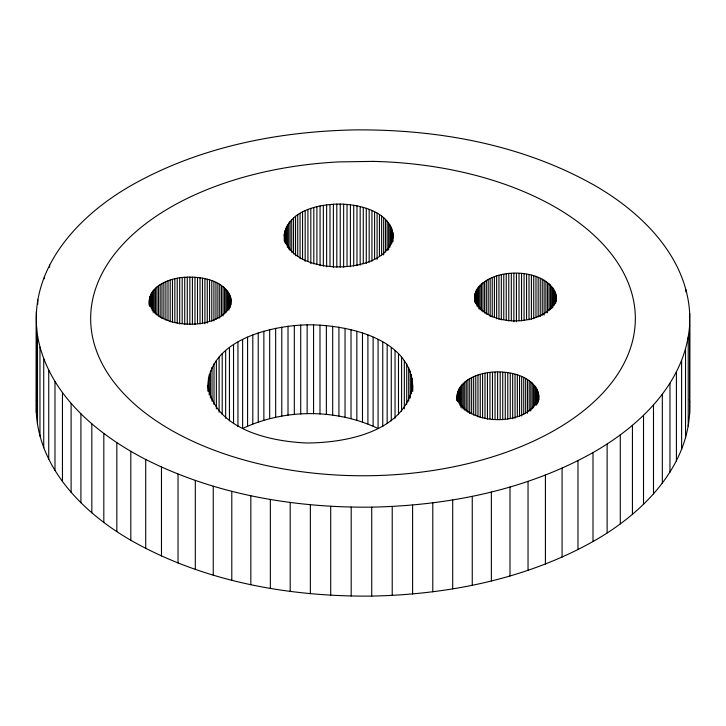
<?xml version="1.0" encoding="UTF-8"?>
<svg xmlns="http://www.w3.org/2000/svg" width="726" height="726" viewBox="0 0 726 726"><rect width="100%" height="100%" fill="white"/><g stroke="black" fill="none" stroke-linecap="round" stroke-linejoin="round"><path stroke-width="1.09" d="M36.3 323.56C33.85 261.814 82.691 212.645 132.994 184.477C200.194 146.852 277.858 131.497 354.279 129.909C437.279 129.146 522.393 144.356 595.184 185.738C641.838 212.682 686.578 256.641 689.7 313.487L689.7 402.44C692.15 464.186 643.309 513.355 593.006 541.523C525.805 579.148 448.142 594.503 371.721 596.091C288.721 596.854 203.607 581.644 130.816 540.262C84.162 513.318 39.422 469.359 36.3 412.513L36.3 323.56L37.489 335.394L37.489 424.347M36.3 412.513L36.4 311.708M689.6 414.292L689.7 313.487M149.42 302.325C154.547 321.291 178.787 324.994 195.612 324.032C210.123 323.061 232.774 315.692 230.659 297.515C224.089 279.773 201.338 276.37 184.722 277.278C169.294 278.076 146.561 286.561 149.42 305.7M538.783 400.071C540.743 362.283 453.941 362.492 457.189 400.797M538.783 395.561C533.002 427.387 465.774 427.369 457.189 397.421M474.541 296.362C481.284 265.09 551.442 265.117 556.216 297.587C549.482 328.86 479.323 328.824 474.541 296.362L474.541 301.989M284.274 234.634C288.712 210.213 319.195 204.06 340.231 204.07C360.659 204.578 391.151 211.81 393.174 236.367C388.737 260.788 358.254 266.95 337.227 266.941C316.79 266.424 286.298 259.2 284.274 234.634L284.293 241.114M412.704 391.396C415.218 338.942 347.709 324.504 307.134 324.821C268.13 325.865 205.05 341.42 207.999 391.396M412.704 385.769C404.781 431.852 346.13 442.778 307.134 443.005C269.9 441.49 215.077 429.629 207.999 385.769M36.4 400.661L36.645 398.51M37.489 335.394C47.308 393.047 96.313 434.021 145.717 459.467C215.341 494.533 294.248 507.946 371.721 507.147C448.142 505.55 525.805 490.204 593.006 452.57C640.06 425.853 685.48 382.348 689.6 325.339M378.074 339.559L378.074 428.512C336.056 408.638 284.646 408.638 242.629 428.512L242.629 339.559M689.373 399.209L689.7 402.44M688.221 337.173L688.221 426.117M686.034 289.892L686.034 292.142M685.544 348.925L685.544 437.869M681.605 360.559L681.605 449.503M676.405 372.021L676.405 460.974M669.971 383.274L669.971 472.227M662.321 394.282L662.321 483.226M653.491 404.981L653.491 493.925M643.517 415.336L643.517 504.289M632.437 425.318L632.437 514.262M620.285 434.874L620.285 523.827M607.127 443.976L607.127 532.92M593.006 452.57L593.006 541.523M577.969 460.647L577.969 549.6M562.087 468.161L562.087 557.105M556.207 296.099L556.216 300.963M556.034 294.629L556.034 301.381M555.699 293.159L555.699 303.286M555.199 291.698L555.199 302.96M554.546 290.273L554.546 304.902M553.738 288.866L553.738 305.755M552.785 287.487L552.785 307.751M551.678 286.153L551.678 308.668M550.435 284.855L550.435 309.63M549.047 283.612L549.047 310.628M547.522 282.414L547.522 312.815M545.879 281.28L545.879 312.806M545.417 475.085L545.417 564.029M544.11 280.2L544.11 315.111M542.231 279.192L542.231 315.229M540.244 278.258L540.244 316.536M538.683 394.082L538.683 399.708M538.42 392.612L538.42 399.364M538.157 277.396L538.157 316.799M538.12 399.99L538.12 402.24M538.002 391.151L538.002 401.278M537.585 401.433L537.585 403.683M537.422 389.708L537.422 403.211M536.686 388.283L536.686 405.172M535.988 276.606L535.988 317.144M535.797 386.894L535.797 404.908M534.763 385.542L534.763 405.807M533.728 275.898L533.728 318.687M533.574 384.226L533.574 407.867M532.249 382.956L532.249 408.856M531.405 275.272L531.405 319.186M530.797 381.74L530.797 411.007M529.2 380.569L529.2 410.97M529.009 274.737L529.009 319.776M528.038 481.383L528.038 570.337M527.493 379.471L527.493 413.248M526.568 274.292L526.568 319.322M525.66 378.428L525.66 413.33M524.072 273.929L524.072 320.093M523.727 377.456L523.727 414.619M521.685 376.558L521.685 415.971M521.549 273.657L521.549 320.946M519.553 375.741L519.553 416.27M519.008 273.475L519.008 320.765M517.329 374.997L517.329 416.651M516.44 273.393L516.44 321.809M515.033 374.335L515.033 418.24M513.872 273.403L513.872 321.818M512.674 373.754L512.674 418.793M511.313 273.502L511.313 320.792M510.251 373.264L510.251 418.303M509.997 487.046L509.997 575.999M508.772 273.702L508.772 320.983M507.783 372.865L507.783 419.02M506.249 273.983L506.249 320.148M505.269 372.547L505.269 418.711M503.771 274.355L503.771 319.395M502.728 372.329L502.728 419.619M501.33 274.827L501.33 319.867M500.178 372.202L500.178 419.492M498.953 275.381L498.953 319.286M497.609 372.166L497.609 419.456M496.638 276.016L496.638 318.805M495.041 372.229L495.041 419.519M494.397 276.733L494.397 317.271M492.491 372.374L492.491 419.664M492.237 277.541L492.237 316.944M491.375 492.047L491.375 580.991M490.168 278.412L490.168 316.699M489.959 372.62L489.959 418.784M488.199 279.365L488.199 314.267M487.464 372.955L487.464 419.12M486.338 280.39L486.338 314.167M485.004 373.382L485.004 418.421M484.596 281.47L484.596 312.997M482.962 282.623L482.962 311.89M482.59 373.89L482.59 417.804M481.465 283.821L481.465 310.846M480.249 374.489L480.249 417.278M480.104 285.073L480.104 309.848M478.879 286.38L478.879 308.895M477.971 375.179L477.971 416.833M477.799 287.723L477.799 306.862M476.873 289.102L476.873 305.991M476.093 290.518L476.093 304.031M475.775 375.941L475.775 415.345M475.466 291.952L475.466 303.214M474.995 293.413L474.995 301.29M474.731 299.321L474.731 301.571M474.695 294.883L474.695 301.635M473.661 376.785L473.661 415.063M472.254 496.357L472.254 585.301M471.646 377.701L471.646 413.729M469.731 378.691L469.731 413.593M467.934 379.743L467.934 412.395M466.255 380.86L466.255 411.261M464.694 382.039L464.694 410.19M463.27 383.274L463.27 409.174M461.981 384.553L461.981 408.203M460.838 385.878L460.838 407.277M459.83 387.248L459.83 405.262M458.986 388.646L458.986 403.284M458.287 390.071L458.287 401.333M457.752 391.514L457.752 401.65M457.371 392.984L457.371 400.861M457.144 394.463L457.09 400.443M452.697 499.969L452.697 588.913M432.787 502.864L432.787 591.808M412.604 505.024L412.604 593.977M412.304 378.346L412.304 390.733M411.497 374.661L411.497 393.801M410.29 371.013L410.29 398.039M408.693 367.42L408.693 401.197M406.705 363.88L406.705 404.418M404.337 360.432L404.337 408.847M401.596 357.074L401.596 411.116M398.492 353.816L398.492 414.619M395.044 350.676L395.044 418.24M393.165 234.398L393.165 236.649M392.929 232.42L392.975 241.722M392.494 230.469L392.494 241.722M392.221 506.458L392.221 595.402M391.84 228.527L391.84 243.165M391.269 347.672L391.269 420.862M390.978 226.612L390.978 244.626M389.907 224.733L389.907 247.257M388.628 222.9L388.628 249.925M387.167 221.121L387.167 250.388M387.167 344.814L387.167 423.63M385.506 219.388L385.506 252.04M383.655 217.727L383.655 254.88M382.765 342.109L382.765 426.552M381.64 216.13L381.64 255.543M379.444 214.615L379.444 256.278M377.093 213.181L377.093 259.345M374.589 211.838L374.589 259.128M373.119 337.2L373.119 426.144M371.948 210.576L371.948 261.251M371.721 507.147L371.721 596.091M369.171 209.424L369.171 262.34M367.91 335.013L367.91 423.957M366.276 208.371L366.276 263.547M363.272 207.427L363.272 263.729M362.483 333.025L362.483 421.969M360.169 206.592L360.169 265.144M356.983 205.875L356.983 265.544M356.838 331.228L356.838 420.182M353.725 205.267L353.725 266.07M351.193 507.084L351.193 596.037M351.021 329.649L351.021 418.603M350.404 204.786L350.404 266.714M347.037 204.423L347.037 266.351M345.041 328.288L345.041 417.232M343.643 204.188L343.643 267.232M340.231 204.07L340.231 267.123M338.924 327.136L338.924 416.089M336.81 204.079L336.81 267.123M333.388 204.206L333.388 267.259M332.69 326.21L332.69 415.163M330.711 506.285L330.711 595.238M329.994 204.46L329.994 266.388M326.636 204.841L326.636 266.769M326.373 325.52L326.373 414.464M323.333 205.34L323.333 266.143M320.075 205.957L320.075 265.625M319.985 325.048L319.985 414.001M316.899 206.692L316.899 264.11M313.813 207.536L313.813 263.837M313.568 324.821L313.568 413.766M310.819 208.498L310.819 263.665M310.356 504.752L310.356 593.696M307.933 209.56L307.933 261.351M307.134 324.821L307.134 413.766M305.174 210.731L305.174 261.396M302.551 211.992L302.551 259.282M300.718 325.048L300.718 414.001M300.065 213.353L300.065 258.392M297.733 214.796L297.733 256.459M295.555 216.321L295.555 255.733M294.329 325.52L294.329 414.464M293.558 217.927L293.558 253.955M291.734 219.597L291.734 252.249M290.2 502.474L290.2 591.418M290.101 221.33L290.101 250.606M288.658 223.127L288.658 249.018M288.013 326.21L288.013 415.163M287.405 224.96L287.405 247.484M286.362 226.848L286.362 244.862M285.527 228.763L285.527 243.401M284.964 240.542L284.964 242.793M284.891 230.705L284.891 240.832M284.483 232.665L284.519 240.832M281.779 327.136L281.779 416.089M275.662 328.288L275.662 417.232M270.344 499.47L270.344 588.414M269.682 329.649L269.682 418.603M263.865 331.238L263.865 420.182M258.229 333.025L258.229 421.969M252.793 335.013L252.793 423.957M250.842 495.749L250.842 584.702M247.584 337.2L247.584 426.144M237.946 342.109L237.946 426.552M233.536 344.814L233.536 423.63M231.794 491.339L231.794 580.283M230.913 298.985L231.022 304.974M230.659 297.515L230.659 304.267M230.36 304.893L230.36 307.143M230.233 296.054L230.233 306.181M229.652 294.611L229.652 308.123M229.434 347.672L229.434 420.862M228.917 293.186L228.917 310.075M228.028 291.798L228.028 309.811M226.993 290.445L226.993 310.71M225.804 289.13L225.804 312.77M225.659 350.676L225.659 418.24M224.488 287.859L224.488 313.759M223.027 286.643L223.027 315.919M222.21 353.816L222.21 414.619M221.439 285.481L221.439 315.874M219.724 284.374L219.724 318.151M219.107 357.074L219.107 412.241M217.891 283.331L217.891 318.242M216.375 360.432L216.375 408.847M215.958 282.36L215.958 319.522M214.007 363.88L214.007 404.418M213.916 281.461L213.916 320.874M213.253 486.238L213.253 575.192M212.019 367.42L212.019 401.197M211.783 280.644L211.783 321.173M210.413 371.013L210.413 398.039M209.56 279.9L209.56 321.554M209.206 374.661L209.206 394.926M208.407 378.346L208.407 390.733M207.264 279.238L207.264 323.152M204.904 278.657L204.904 323.696M202.481 278.167L202.481 323.206M200.013 277.768L200.013 323.932M197.499 277.45L197.499 323.615M195.312 480.485L195.312 569.429M194.967 277.232L194.967 324.522M192.408 277.105L192.408 324.395M189.84 277.069L189.84 324.359M187.281 277.132L187.281 324.422M184.722 277.278L184.722 324.567M182.19 277.523L182.19 323.687M179.694 277.858L179.694 324.023M178.033 474.078L178.033 563.031M177.235 278.285L177.235 323.324M174.83 278.793L174.83 322.707M172.479 279.392L172.479 322.181M170.202 280.082L170.202 321.736M168.005 280.844L168.005 320.248M165.891 281.688L165.891 319.966M163.876 282.605L163.876 318.632M161.962 283.594L161.962 318.496M161.471 467.072L161.471 556.016M160.165 284.646L160.165 317.298M158.486 285.772L158.486 316.164M156.925 286.942L156.925 315.093M155.5 288.177L155.5 314.077M154.211 289.456L154.211 313.106M153.068 290.781L153.068 312.18M152.061 292.151L152.061 310.165M151.217 293.549L151.217 308.187M150.518 294.974L150.518 306.236M149.983 296.426L149.983 306.553M149.601 297.887L149.601 305.773M149.374 299.366L149.32 305.347M145.717 459.467L145.717 548.42M130.816 451.318L130.816 540.262M116.832 442.633L116.832 531.586M103.818 433.467L103.818 522.421M91.83 423.848L91.83 512.792M80.913 413.811L80.913 502.755M71.112 403.393L71.112 492.346M62.454 392.648L62.454 481.592M54.985 381.604L54.985 470.548M49.595 265.026L49.595 267.286M48.733 370.314L48.733 459.259M44.395 276.497L44.395 278.748M43.723 358.816L43.723 447.77M39.966 347.164L39.966 436.108M37.779 299.883L37.779 304.385M372.837 161.39L338.652 161.916A272.35 157.243 0 0 0 133.893 403.538A272.35 157.243 0 0 0 599.64 396.36A272.35 157.243 0 0 0 372.837 161.39"/></g></svg>
